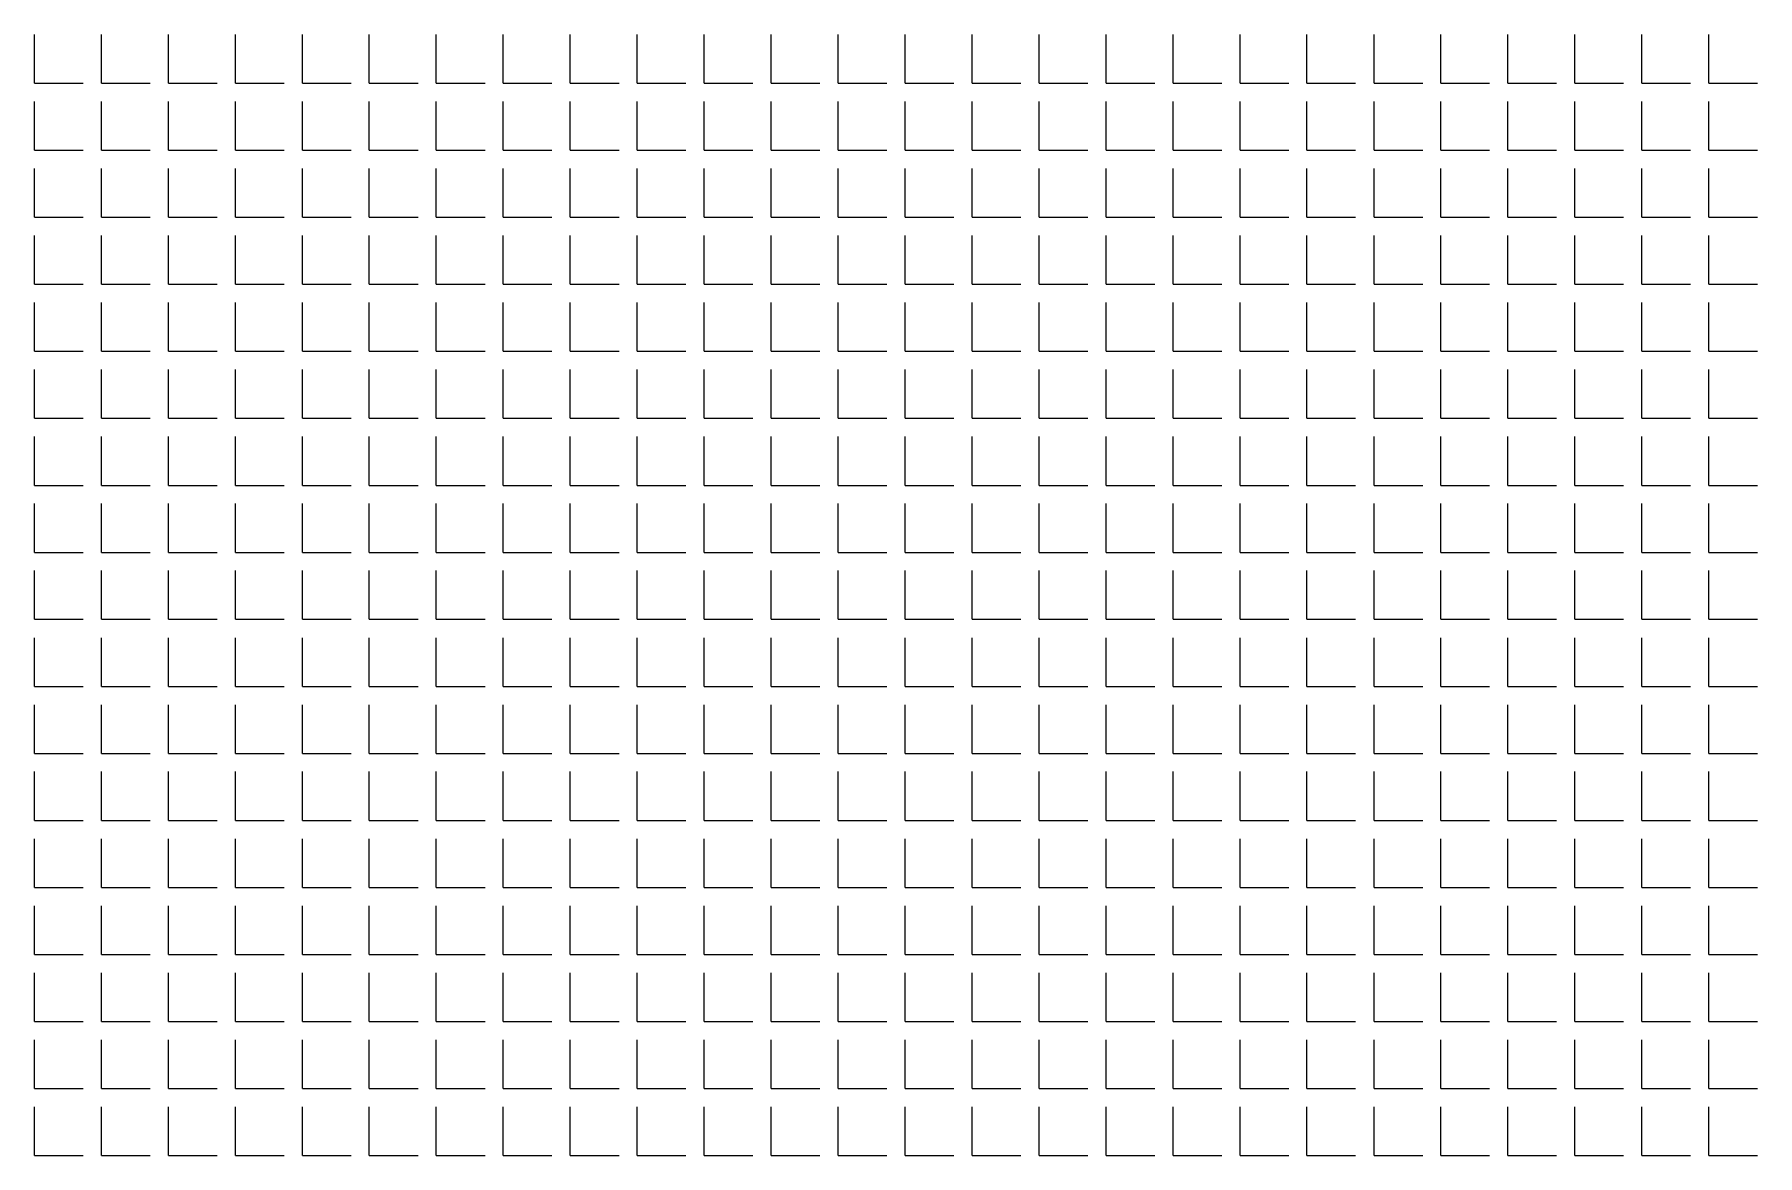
# Model space of a CAD drawing. Header units: millimetres. Extents: x -2063041 to -1932644, y 197605868 to 197643080.
# Drawn here: x -2047782.7 to -2047648.6, y 197627029.6 to 197627116.8 of the extents above; entities that cross this region are included whole.
import ezdxf

# ---------------------------------------------------------------- set-up
doc = ezdxf.new("R2010")
doc.units = ezdxf.units.MM
doc.layers.add('СКУД', color=7, linetype='Continuous')

msp = doc.modelspace()

# ---------------------------------------------------------------- linework, layer by layer
at = {"layer": 'СКУД', "color": 18, "true_color": 0x000000}
for p, q in [((-2047782.73, 197627113.01), (-2047782.73, 197627116.8)), ((-2047777.52, 197627113.01), (-2047777.52, 197627116.8)), ((-2047772.31, 197627113.01), (-2047772.31, 197627116.8)), ((-2047767.09, 197627113.01), (-2047767.09, 197627116.8)), ((-2047761.88, 197627113.01), (-2047761.88, 197627116.8)), ((-2047756.67, 197627113.01), (-2047756.67, 197627116.8)), ((-2047751.45, 197627113.01), (-2047751.45, 197627116.8)), ((-2047746.24, 197627113.01), (-2047746.24, 197627116.8)), ((-2047741.02, 197627113.01), (-2047741.02, 197627116.8)), ((-2047735.81, 197627113.01), (-2047735.81, 197627116.8)), ((-2047730.6, 197627113.01), (-2047730.6, 197627116.8)), ((-2047725.38, 197627113.01), (-2047725.38, 197627116.8)), ((-2047720.17, 197627113.01), (-2047720.17, 197627116.8)), ((-2047714.96, 197627113.01), (-2047714.96, 197627116.8)), ((-2047709.74, 197627113.01), (-2047709.74, 197627116.8)), ((-2047704.53, 197627113.01), (-2047704.53, 197627116.8)), ((-2047699.32, 197627113.01), (-2047699.32, 197627116.8)), ((-2047694.1, 197627113.01), (-2047694.1, 197627116.8)), ((-2047688.89, 197627113.01), (-2047688.89, 197627116.8)), ((-2047683.68, 197627113.01), (-2047683.68, 197627116.8)), ((-2047678.46, 197627113.01), (-2047678.46, 197627116.8)), ((-2047673.25, 197627113.01), (-2047673.25, 197627116.8)), ((-2047668.04, 197627113.01), (-2047668.04, 197627116.8)), ((-2047662.82, 197627113.01), (-2047662.82, 197627116.8)), ((-2047657.61, 197627113.01), (-2047657.61, 197627116.8)), ((-2047652.4, 197627113.01), (-2047652.4, 197627116.8)), ((-2047782.73, 197627113.01), (-2047778.94, 197627113.01)), ((-2047777.52, 197627113.01), (-2047773.73, 197627113.01)), ((-2047772.31, 197627113.01), (-2047768.51, 197627113.01)), ((-2047767.09, 197627113.01), (-2047763.3, 197627113.01)), ((-2047761.88, 197627113.01), (-2047758.09, 197627113.01)), ((-2047756.67, 197627113.01), (-2047752.87, 197627113.01)), ((-2047751.45, 197627113.01), (-2047747.66, 197627113.01)), ((-2047746.24, 197627113.01), (-2047742.45, 197627113.01)), ((-2047741.02, 197627113.01), (-2047737.23, 197627113.01)), ((-2047735.81, 197627113.01), (-2047732.02, 197627113.01)), ((-2047730.6, 197627113.01), (-2047726.81, 197627113.01)), ((-2047725.38, 197627113.01), (-2047721.59, 197627113.01)), ((-2047720.17, 197627113.01), (-2047716.38, 197627113.01)), ((-2047714.96, 197627113.01), (-2047711.17, 197627113.01)), ((-2047709.74, 197627113.01), (-2047705.95, 197627113.01)), ((-2047704.53, 197627113.01), (-2047700.74, 197627113.01)), ((-2047699.32, 197627113.01), (-2047695.53, 197627113.01)), ((-2047694.1, 197627113.01), (-2047690.31, 197627113.01)), ((-2047688.89, 197627113.01), (-2047685.1, 197627113.01)), ((-2047683.68, 197627113.01), (-2047679.89, 197627113.01)), ((-2047678.46, 197627113.01), (-2047674.67, 197627113.01)), ((-2047673.25, 197627113.01), (-2047669.46, 197627113.01)), ((-2047668.04, 197627113.01), (-2047664.25, 197627113.01)), ((-2047662.82, 197627113.01), (-2047659.03, 197627113.01)), ((-2047657.61, 197627113.01), (-2047653.82, 197627113.01)), ((-2047652.4, 197627113.01), (-2047648.61, 197627113.01)), ((-2047782.73, 197627107.8), (-2047782.73, 197627111.59)), ((-2047777.52, 197627107.8), (-2047777.52, 197627111.59)), ((-2047772.31, 197627107.8), (-2047772.31, 197627111.59)), ((-2047767.09, 197627107.8), (-2047767.09, 197627111.59)), ((-2047761.88, 197627107.8), (-2047761.88, 197627111.59)), ((-2047756.67, 197627107.8), (-2047756.67, 197627111.59)), ((-2047751.45, 197627107.8), (-2047751.45, 197627111.59)), ((-2047746.24, 197627107.8), (-2047746.24, 197627111.59)), ((-2047741.02, 197627107.8), (-2047741.02, 197627111.59)), ((-2047735.81, 197627107.8), (-2047735.81, 197627111.59)), ((-2047730.6, 197627107.8), (-2047730.6, 197627111.59)), ((-2047725.38, 197627107.8), (-2047725.38, 197627111.59)), ((-2047720.17, 197627107.8), (-2047720.17, 197627111.59)), ((-2047714.96, 197627107.8), (-2047714.96, 197627111.59)), ((-2047709.74, 197627107.8), (-2047709.74, 197627111.59)), ((-2047704.53, 197627107.8), (-2047704.53, 197627111.59)), ((-2047699.32, 197627107.8), (-2047699.32, 197627111.59)), ((-2047694.1, 197627107.8), (-2047694.1, 197627111.59)), ((-2047688.89, 197627107.8), (-2047688.89, 197627111.59)), ((-2047683.68, 197627107.8), (-2047683.68, 197627111.59)), ((-2047678.46, 197627107.8), (-2047678.46, 197627111.59)), ((-2047673.25, 197627107.8), (-2047673.25, 197627111.59)), ((-2047668.04, 197627107.8), (-2047668.04, 197627111.59)), ((-2047662.82, 197627107.8), (-2047662.82, 197627111.59)), ((-2047657.61, 197627107.8), (-2047657.61, 197627111.59)), ((-2047652.4, 197627107.8), (-2047652.4, 197627111.59)), ((-2047782.73, 197627107.8), (-2047778.94, 197627107.8)), ((-2047777.52, 197627107.8), (-2047773.73, 197627107.8)), ((-2047772.31, 197627107.8), (-2047768.51, 197627107.8)), ((-2047767.09, 197627107.8), (-2047763.3, 197627107.8)), ((-2047761.88, 197627107.8), (-2047758.09, 197627107.8)), ((-2047756.67, 197627107.8), (-2047752.87, 197627107.8)), ((-2047751.45, 197627107.8), (-2047747.66, 197627107.8)), ((-2047746.24, 197627107.8), (-2047742.45, 197627107.8)), ((-2047741.02, 197627107.8), (-2047737.23, 197627107.8)), ((-2047735.81, 197627107.8), (-2047732.02, 197627107.8)), ((-2047730.6, 197627107.8), (-2047726.81, 197627107.8)), ((-2047725.38, 197627107.8), (-2047721.59, 197627107.8)), ((-2047720.17, 197627107.8), (-2047716.38, 197627107.8)), ((-2047714.96, 197627107.8), (-2047711.17, 197627107.8)), ((-2047709.74, 197627107.8), (-2047705.95, 197627107.8)), ((-2047704.53, 197627107.8), (-2047700.74, 197627107.8)), ((-2047699.32, 197627107.8), (-2047695.53, 197627107.8)), ((-2047694.1, 197627107.8), (-2047690.31, 197627107.8)), ((-2047688.89, 197627107.8), (-2047685.1, 197627107.8)), ((-2047683.68, 197627107.8), (-2047679.89, 197627107.8)), ((-2047678.46, 197627107.8), (-2047674.67, 197627107.8)), ((-2047673.25, 197627107.8), (-2047669.46, 197627107.8)), ((-2047668.04, 197627107.8), (-2047664.25, 197627107.8)), ((-2047662.82, 197627107.8), (-2047659.03, 197627107.8)), ((-2047657.61, 197627107.8), (-2047653.82, 197627107.8)), ((-2047652.4, 197627107.8), (-2047648.61, 197627107.8)), ((-2047782.73, 197627102.59), (-2047782.73, 197627106.38)), ((-2047777.52, 197627102.59), (-2047777.52, 197627106.38)), ((-2047772.31, 197627102.59), (-2047772.31, 197627106.38)), ((-2047767.09, 197627102.59), (-2047767.09, 197627106.38)), ((-2047761.88, 197627102.59), (-2047761.88, 197627106.38)), ((-2047756.67, 197627102.59), (-2047756.67, 197627106.38)), ((-2047751.45, 197627102.59), (-2047751.45, 197627106.38)), ((-2047746.24, 197627102.59), (-2047746.24, 197627106.38)), ((-2047741.02, 197627102.59), (-2047741.02, 197627106.38)), ((-2047735.81, 197627102.59), (-2047735.81, 197627106.38)), ((-2047730.6, 197627102.59), (-2047730.6, 197627106.38)), ((-2047725.38, 197627102.59), (-2047725.38, 197627106.38)), ((-2047720.17, 197627102.59), (-2047720.17, 197627106.38)), ((-2047714.96, 197627102.59), (-2047714.96, 197627106.38)), ((-2047709.74, 197627102.59), (-2047709.74, 197627106.38)), ((-2047704.53, 197627102.59), (-2047704.53, 197627106.38)), ((-2047699.32, 197627102.59), (-2047699.32, 197627106.38)), ((-2047694.1, 197627102.59), (-2047694.1, 197627106.38)), ((-2047688.89, 197627102.59), (-2047688.89, 197627106.38)), ((-2047683.68, 197627102.59), (-2047683.68, 197627106.38)), ((-2047678.46, 197627102.59), (-2047678.46, 197627106.38)), ((-2047673.25, 197627102.59), (-2047673.25, 197627106.38)), ((-2047668.04, 197627102.59), (-2047668.04, 197627106.38)), ((-2047662.82, 197627102.59), (-2047662.82, 197627106.38)), ((-2047657.61, 197627102.59), (-2047657.61, 197627106.38)), ((-2047652.4, 197627102.59), (-2047652.4, 197627106.38)), ((-2047782.73, 197627102.59), (-2047778.94, 197627102.59)), ((-2047777.52, 197627102.59), (-2047773.73, 197627102.59)), ((-2047772.31, 197627102.59), (-2047768.51, 197627102.59)), ((-2047767.09, 197627102.59), (-2047763.3, 197627102.59)), ((-2047761.88, 197627102.59), (-2047758.09, 197627102.59)), ((-2047756.67, 197627102.59), (-2047752.87, 197627102.59)), ((-2047751.45, 197627102.59), (-2047747.66, 197627102.59)), ((-2047746.24, 197627102.59), (-2047742.45, 197627102.59)), ((-2047741.02, 197627102.59), (-2047737.23, 197627102.59)), ((-2047735.81, 197627102.59), (-2047732.02, 197627102.59)), ((-2047730.6, 197627102.59), (-2047726.81, 197627102.59)), ((-2047725.38, 197627102.59), (-2047721.59, 197627102.59)), ((-2047720.17, 197627102.59), (-2047716.38, 197627102.59)), ((-2047714.96, 197627102.59), (-2047711.17, 197627102.59)), ((-2047709.74, 197627102.59), (-2047705.95, 197627102.59)), ((-2047704.53, 197627102.59), (-2047700.74, 197627102.59)), ((-2047699.32, 197627102.59), (-2047695.53, 197627102.59)), ((-2047694.1, 197627102.59), (-2047690.31, 197627102.59)), ((-2047688.89, 197627102.59), (-2047685.1, 197627102.59)), ((-2047683.68, 197627102.59), (-2047679.89, 197627102.59)), ((-2047678.46, 197627102.59), (-2047674.67, 197627102.59)), ((-2047673.25, 197627102.59), (-2047669.46, 197627102.59)), ((-2047668.04, 197627102.59), (-2047664.25, 197627102.59)), ((-2047662.82, 197627102.59), (-2047659.03, 197627102.59)), ((-2047657.61, 197627102.59), (-2047653.82, 197627102.59)), ((-2047652.4, 197627102.59), (-2047648.61, 197627102.59)), ((-2047782.73, 197627097.37), (-2047782.73, 197627101.16)), ((-2047777.52, 197627097.37), (-2047777.52, 197627101.16)), ((-2047772.31, 197627097.37), (-2047772.31, 197627101.16)), ((-2047767.09, 197627097.37), (-2047767.09, 197627101.16)), ((-2047761.88, 197627097.37), (-2047761.88, 197627101.16)), ((-2047756.67, 197627097.37), (-2047756.67, 197627101.16)), ((-2047751.45, 197627097.37), (-2047751.45, 197627101.16)), ((-2047746.24, 197627097.37), (-2047746.24, 197627101.16)), ((-2047741.02, 197627097.37), (-2047741.02, 197627101.16)), ((-2047735.81, 197627097.37), (-2047735.81, 197627101.16)), ((-2047730.6, 197627097.37), (-2047730.6, 197627101.16)), ((-2047725.38, 197627097.37), (-2047725.38, 197627101.16)), ((-2047720.17, 197627097.37), (-2047720.17, 197627101.16)), ((-2047714.96, 197627097.37), (-2047714.96, 197627101.16)), ((-2047709.74, 197627097.37), (-2047709.74, 197627101.16)), ((-2047704.53, 197627097.37), (-2047704.53, 197627101.16)), ((-2047699.32, 197627097.37), (-2047699.32, 197627101.16)), ((-2047694.1, 197627097.37), (-2047694.1, 197627101.16)), ((-2047688.89, 197627097.37), (-2047688.89, 197627101.16)), ((-2047683.68, 197627097.37), (-2047683.68, 197627101.16)), ((-2047678.46, 197627097.37), (-2047678.46, 197627101.16)), ((-2047673.25, 197627097.37), (-2047673.25, 197627101.16)), ((-2047668.04, 197627097.37), (-2047668.04, 197627101.16)), ((-2047662.82, 197627097.37), (-2047662.82, 197627101.16)), ((-2047657.61, 197627097.37), (-2047657.61, 197627101.16)), ((-2047652.4, 197627097.37), (-2047652.4, 197627101.16)), ((-2047782.73, 197627097.37), (-2047778.94, 197627097.37)), ((-2047777.52, 197627097.37), (-2047773.73, 197627097.37)), ((-2047772.31, 197627097.37), (-2047768.51, 197627097.37)), ((-2047767.09, 197627097.37), (-2047763.3, 197627097.37)), ((-2047761.88, 197627097.37), (-2047758.09, 197627097.37)), ((-2047756.67, 197627097.37), (-2047752.87, 197627097.37)), ((-2047751.45, 197627097.37), (-2047747.66, 197627097.37)), ((-2047746.24, 197627097.37), (-2047742.45, 197627097.37)), ((-2047741.02, 197627097.37), (-2047737.23, 197627097.37)), ((-2047735.81, 197627097.37), (-2047732.02, 197627097.37)), ((-2047730.6, 197627097.37), (-2047726.81, 197627097.37)), ((-2047725.38, 197627097.37), (-2047721.59, 197627097.37)), ((-2047720.17, 197627097.37), (-2047716.38, 197627097.37)), ((-2047714.96, 197627097.37), (-2047711.17, 197627097.37)), ((-2047709.74, 197627097.37), (-2047705.95, 197627097.37)), ((-2047704.53, 197627097.37), (-2047700.74, 197627097.37)), ((-2047699.32, 197627097.37), (-2047695.53, 197627097.37)), ((-2047694.1, 197627097.37), (-2047690.31, 197627097.37)), ((-2047688.89, 197627097.37), (-2047685.1, 197627097.37)), ((-2047683.68, 197627097.37), (-2047679.89, 197627097.37)), ((-2047678.46, 197627097.37), (-2047674.67, 197627097.37)), ((-2047673.25, 197627097.37), (-2047669.46, 197627097.37)), ((-2047668.04, 197627097.37), (-2047664.25, 197627097.37)), ((-2047662.82, 197627097.37), (-2047659.03, 197627097.37)), ((-2047657.61, 197627097.37), (-2047653.82, 197627097.37)), ((-2047652.4, 197627097.37), (-2047648.61, 197627097.37)), ((-2047782.73, 197627092.16), (-2047782.73, 197627095.95)), ((-2047777.52, 197627092.16), (-2047777.52, 197627095.95)), ((-2047772.31, 197627092.16), (-2047772.31, 197627095.95)), ((-2047767.09, 197627092.16), (-2047767.09, 197627095.95)), ((-2047761.88, 197627092.16), (-2047761.88, 197627095.95)), ((-2047756.67, 197627092.16), (-2047756.67, 197627095.95)), ((-2047751.45, 197627092.16), (-2047751.45, 197627095.95)), ((-2047746.24, 197627092.16), (-2047746.24, 197627095.95)), ((-2047741.02, 197627092.16), (-2047741.02, 197627095.95)), ((-2047735.81, 197627092.16), (-2047735.81, 197627095.95)), ((-2047730.6, 197627092.16), (-2047730.6, 197627095.95)), ((-2047725.38, 197627092.16), (-2047725.38, 197627095.95)), ((-2047720.17, 197627092.16), (-2047720.17, 197627095.95)), ((-2047714.96, 197627092.16), (-2047714.96, 197627095.95)), ((-2047709.74, 197627092.16), (-2047709.74, 197627095.95)), ((-2047704.53, 197627092.16), (-2047704.53, 197627095.95)), ((-2047699.32, 197627092.16), (-2047699.32, 197627095.95)), ((-2047694.1, 197627092.16), (-2047694.1, 197627095.95)), ((-2047688.89, 197627092.16), (-2047688.89, 197627095.95)), ((-2047683.68, 197627092.16), (-2047683.68, 197627095.95)), ((-2047678.46, 197627092.16), (-2047678.46, 197627095.95)), ((-2047673.25, 197627092.16), (-2047673.25, 197627095.95)), ((-2047668.04, 197627092.16), (-2047668.04, 197627095.95)), ((-2047662.82, 197627092.16), (-2047662.82, 197627095.95)), ((-2047657.61, 197627092.16), (-2047657.61, 197627095.95)), ((-2047652.4, 197627092.16), (-2047652.4, 197627095.95)), ((-2047782.73, 197627092.16), (-2047778.94, 197627092.16)), ((-2047777.52, 197627092.16), (-2047773.73, 197627092.16)), ((-2047772.31, 197627092.16), (-2047768.51, 197627092.16)), ((-2047767.09, 197627092.16), (-2047763.3, 197627092.16)), ((-2047761.88, 197627092.16), (-2047758.09, 197627092.16)), ((-2047756.67, 197627092.16), (-2047752.87, 197627092.16)), ((-2047751.45, 197627092.16), (-2047747.66, 197627092.16)), ((-2047746.24, 197627092.16), (-2047742.45, 197627092.16)), ((-2047741.02, 197627092.16), (-2047737.23, 197627092.16)), ((-2047735.81, 197627092.16), (-2047732.02, 197627092.16)), ((-2047730.6, 197627092.16), (-2047726.81, 197627092.16)), ((-2047725.38, 197627092.16), (-2047721.59, 197627092.16)), ((-2047720.17, 197627092.16), (-2047716.38, 197627092.16)), ((-2047714.96, 197627092.16), (-2047711.17, 197627092.16)), ((-2047709.74, 197627092.16), (-2047705.95, 197627092.16)), ((-2047704.53, 197627092.16), (-2047700.74, 197627092.16)), ((-2047699.32, 197627092.16), (-2047695.53, 197627092.16)), ((-2047694.1, 197627092.16), (-2047690.31, 197627092.16)), ((-2047688.89, 197627092.16), (-2047685.1, 197627092.16)), ((-2047683.68, 197627092.16), (-2047679.89, 197627092.16)), ((-2047678.46, 197627092.16), (-2047674.67, 197627092.16)), ((-2047673.25, 197627092.16), (-2047669.46, 197627092.16)), ((-2047668.04, 197627092.16), (-2047664.25, 197627092.16)), ((-2047662.82, 197627092.16), (-2047659.03, 197627092.16)), ((-2047657.61, 197627092.16), (-2047653.82, 197627092.16)), ((-2047652.4, 197627092.16), (-2047648.61, 197627092.16)), ((-2047782.73, 197627086.95), (-2047782.73, 197627090.74)), ((-2047777.52, 197627086.95), (-2047777.52, 197627090.74)), ((-2047772.31, 197627086.95), (-2047772.31, 197627090.74)), ((-2047767.09, 197627086.95), (-2047767.09, 197627090.74)), ((-2047761.88, 197627086.95), (-2047761.88, 197627090.74)), ((-2047756.67, 197627086.95), (-2047756.67, 197627090.74)), ((-2047751.45, 197627086.95), (-2047751.45, 197627090.74)), ((-2047746.24, 197627086.95), (-2047746.24, 197627090.74)), ((-2047741.02, 197627086.95), (-2047741.02, 197627090.74)), ((-2047735.81, 197627086.95), (-2047735.81, 197627090.74)), ((-2047730.6, 197627086.95), (-2047730.6, 197627090.74)), ((-2047725.38, 197627086.95), (-2047725.38, 197627090.74)), ((-2047720.17, 197627086.95), (-2047720.17, 197627090.74)), ((-2047714.96, 197627086.95), (-2047714.96, 197627090.74)), ((-2047709.74, 197627086.95), (-2047709.74, 197627090.74)), ((-2047704.53, 197627086.95), (-2047704.53, 197627090.74)), ((-2047699.32, 197627086.95), (-2047699.32, 197627090.74)), ((-2047694.1, 197627086.95), (-2047694.1, 197627090.74)), ((-2047688.89, 197627086.95), (-2047688.89, 197627090.74)), ((-2047683.68, 197627086.95), (-2047683.68, 197627090.74)), ((-2047678.46, 197627086.95), (-2047678.46, 197627090.74)), ((-2047673.25, 197627086.95), (-2047673.25, 197627090.74)), ((-2047668.04, 197627086.95), (-2047668.04, 197627090.74)), ((-2047662.82, 197627086.95), (-2047662.82, 197627090.74)), ((-2047657.61, 197627086.95), (-2047657.61, 197627090.74)), ((-2047652.4, 197627086.95), (-2047652.4, 197627090.74)), ((-2047782.73, 197627086.95), (-2047778.94, 197627086.95)), ((-2047777.52, 197627086.95), (-2047773.73, 197627086.95)), ((-2047772.31, 197627086.95), (-2047768.51, 197627086.95)), ((-2047767.09, 197627086.95), (-2047763.3, 197627086.95)), ((-2047761.88, 197627086.95), (-2047758.09, 197627086.95)), ((-2047756.67, 197627086.95), (-2047752.87, 197627086.95)), ((-2047751.45, 197627086.95), (-2047747.66, 197627086.95)), ((-2047746.24, 197627086.95), (-2047742.45, 197627086.95)), ((-2047741.02, 197627086.95), (-2047737.23, 197627086.95)), ((-2047735.81, 197627086.95), (-2047732.02, 197627086.95)), ((-2047730.6, 197627086.95), (-2047726.81, 197627086.95)), ((-2047725.38, 197627086.95), (-2047721.59, 197627086.95)), ((-2047720.17, 197627086.95), (-2047716.38, 197627086.95)), ((-2047714.96, 197627086.95), (-2047711.17, 197627086.95)), ((-2047709.74, 197627086.95), (-2047705.95, 197627086.95)), ((-2047704.53, 197627086.95), (-2047700.74, 197627086.95)), ((-2047699.32, 197627086.95), (-2047695.53, 197627086.95)), ((-2047694.1, 197627086.95), (-2047690.31, 197627086.95)), ((-2047688.89, 197627086.95), (-2047685.1, 197627086.95)), ((-2047683.68, 197627086.95), (-2047679.89, 197627086.95)), ((-2047678.46, 197627086.95), (-2047674.67, 197627086.95)), ((-2047673.25, 197627086.95), (-2047669.46, 197627086.95)), ((-2047668.04, 197627086.95), (-2047664.25, 197627086.95)), ((-2047662.82, 197627086.95), (-2047659.03, 197627086.95)), ((-2047657.61, 197627086.95), (-2047653.82, 197627086.95)), ((-2047652.4, 197627086.95), (-2047648.61, 197627086.95)), ((-2047782.73, 197627081.73), (-2047782.73, 197627085.52)), ((-2047777.52, 197627081.73), (-2047777.52, 197627085.52)), ((-2047772.31, 197627081.73), (-2047772.31, 197627085.52)), ((-2047767.09, 197627081.73), (-2047767.09, 197627085.52)), ((-2047761.88, 197627081.73), (-2047761.88, 197627085.52)), ((-2047756.67, 197627081.73), (-2047756.67, 197627085.52)), ((-2047751.45, 197627081.73), (-2047751.45, 197627085.52)), ((-2047746.24, 197627081.73), (-2047746.24, 197627085.52)), ((-2047741.02, 197627081.73), (-2047741.02, 197627085.52)), ((-2047735.81, 197627081.73), (-2047735.81, 197627085.52)), ((-2047730.6, 197627081.73), (-2047730.6, 197627085.52)), ((-2047725.38, 197627081.73), (-2047725.38, 197627085.52)), ((-2047720.17, 197627081.73), (-2047720.17, 197627085.52)), ((-2047714.96, 197627081.73), (-2047714.96, 197627085.52)), ((-2047709.74, 197627081.73), (-2047709.74, 197627085.52)), ((-2047704.53, 197627081.73), (-2047704.53, 197627085.52)), ((-2047699.32, 197627081.73), (-2047699.32, 197627085.52)), ((-2047694.1, 197627081.73), (-2047694.1, 197627085.52)), ((-2047688.89, 197627081.73), (-2047688.89, 197627085.52)), ((-2047683.68, 197627081.73), (-2047683.68, 197627085.52)), ((-2047678.46, 197627081.73), (-2047678.46, 197627085.52)), ((-2047673.25, 197627081.73), (-2047673.25, 197627085.52)), ((-2047668.04, 197627081.73), (-2047668.04, 197627085.52)), ((-2047662.82, 197627081.73), (-2047662.82, 197627085.52)), ((-2047657.61, 197627081.73), (-2047657.61, 197627085.52)), ((-2047652.4, 197627081.73), (-2047652.4, 197627085.52)), ((-2047782.73, 197627081.73), (-2047778.94, 197627081.73)), ((-2047777.52, 197627081.73), (-2047773.73, 197627081.73)), ((-2047772.31, 197627081.73), (-2047768.51, 197627081.73)), ((-2047767.09, 197627081.73), (-2047763.3, 197627081.73)), ((-2047761.88, 197627081.73), (-2047758.09, 197627081.73)), ((-2047756.67, 197627081.73), (-2047752.87, 197627081.73)), ((-2047751.45, 197627081.73), (-2047747.66, 197627081.73)), ((-2047746.24, 197627081.73), (-2047742.45, 197627081.73)), ((-2047741.02, 197627081.73), (-2047737.23, 197627081.73)), ((-2047735.81, 197627081.73), (-2047732.02, 197627081.73)), ((-2047730.6, 197627081.73), (-2047726.81, 197627081.73)), ((-2047725.38, 197627081.73), (-2047721.59, 197627081.73)), ((-2047720.17, 197627081.73), (-2047716.38, 197627081.73)), ((-2047714.96, 197627081.73), (-2047711.17, 197627081.73)), ((-2047709.74, 197627081.73), (-2047705.95, 197627081.73)), ((-2047704.53, 197627081.73), (-2047700.74, 197627081.73)), ((-2047699.32, 197627081.73), (-2047695.53, 197627081.73)), ((-2047694.1, 197627081.73), (-2047690.31, 197627081.73)), ((-2047688.89, 197627081.73), (-2047685.1, 197627081.73)), ((-2047683.68, 197627081.73), (-2047679.89, 197627081.73)), ((-2047678.46, 197627081.73), (-2047674.67, 197627081.73)), ((-2047673.25, 197627081.73), (-2047669.46, 197627081.73)), ((-2047668.04, 197627081.73), (-2047664.25, 197627081.73)), ((-2047662.82, 197627081.73), (-2047659.03, 197627081.73)), ((-2047657.61, 197627081.73), (-2047653.82, 197627081.73)), ((-2047652.4, 197627081.73), (-2047648.61, 197627081.73)), ((-2047782.73, 197627076.52), (-2047782.73, 197627080.31)), ((-2047777.52, 197627076.52), (-2047777.52, 197627080.31)), ((-2047772.31, 197627076.52), (-2047772.31, 197627080.31)), ((-2047767.09, 197627076.52), (-2047767.09, 197627080.31)), ((-2047761.88, 197627076.52), (-2047761.88, 197627080.31)), ((-2047756.67, 197627076.52), (-2047756.67, 197627080.31)), ((-2047751.45, 197627076.52), (-2047751.45, 197627080.31)), ((-2047746.24, 197627076.52), (-2047746.24, 197627080.31)), ((-2047741.02, 197627076.52), (-2047741.02, 197627080.31)), ((-2047735.81, 197627076.52), (-2047735.81, 197627080.31)), ((-2047730.6, 197627076.52), (-2047730.6, 197627080.31)), ((-2047725.38, 197627076.52), (-2047725.38, 197627080.31)), ((-2047720.17, 197627076.52), (-2047720.17, 197627080.31)), ((-2047714.96, 197627076.52), (-2047714.96, 197627080.31)), ((-2047709.74, 197627076.52), (-2047709.74, 197627080.31)), ((-2047704.53, 197627076.52), (-2047704.53, 197627080.31)), ((-2047699.32, 197627076.52), (-2047699.32, 197627080.31)), ((-2047694.1, 197627076.52), (-2047694.1, 197627080.31)), ((-2047688.89, 197627076.52), (-2047688.89, 197627080.31)), ((-2047683.68, 197627076.52), (-2047683.68, 197627080.31)), ((-2047678.46, 197627076.52), (-2047678.46, 197627080.31)), ((-2047673.25, 197627076.52), (-2047673.25, 197627080.31)), ((-2047668.04, 197627076.52), (-2047668.04, 197627080.31)), ((-2047662.82, 197627076.52), (-2047662.82, 197627080.31)), ((-2047657.61, 197627076.52), (-2047657.61, 197627080.31)), ((-2047652.4, 197627076.52), (-2047652.4, 197627080.31)), ((-2047782.73, 197627076.52), (-2047778.94, 197627076.52)), ((-2047777.52, 197627076.52), (-2047773.73, 197627076.52)), ((-2047772.31, 197627076.52), (-2047768.51, 197627076.52)), ((-2047767.09, 197627076.52), (-2047763.3, 197627076.52)), ((-2047761.88, 197627076.52), (-2047758.09, 197627076.52)), ((-2047756.67, 197627076.52), (-2047752.87, 197627076.52)), ((-2047751.45, 197627076.52), (-2047747.66, 197627076.52)), ((-2047746.24, 197627076.52), (-2047742.45, 197627076.52)), ((-2047741.02, 197627076.52), (-2047737.23, 197627076.52)), ((-2047735.81, 197627076.52), (-2047732.02, 197627076.52)), ((-2047730.6, 197627076.52), (-2047726.81, 197627076.52)), ((-2047725.38, 197627076.52), (-2047721.59, 197627076.52)), ((-2047720.17, 197627076.52), (-2047716.38, 197627076.52)), ((-2047714.96, 197627076.52), (-2047711.17, 197627076.52)), ((-2047709.74, 197627076.52), (-2047705.95, 197627076.52)), ((-2047704.53, 197627076.52), (-2047700.74, 197627076.52)), ((-2047699.32, 197627076.52), (-2047695.53, 197627076.52)), ((-2047694.1, 197627076.52), (-2047690.31, 197627076.52)), ((-2047688.89, 197627076.52), (-2047685.1, 197627076.52)), ((-2047683.68, 197627076.52), (-2047679.89, 197627076.52)), ((-2047678.46, 197627076.52), (-2047674.67, 197627076.52)), ((-2047673.25, 197627076.52), (-2047669.46, 197627076.52)), ((-2047668.04, 197627076.52), (-2047664.25, 197627076.52)), ((-2047662.82, 197627076.52), (-2047659.03, 197627076.52)), ((-2047657.61, 197627076.52), (-2047653.82, 197627076.52)), ((-2047652.4, 197627076.52), (-2047648.61, 197627076.52)), ((-2047782.73, 197627071.31), (-2047782.73, 197627075.1)), ((-2047777.52, 197627071.31), (-2047777.52, 197627075.1)), ((-2047772.31, 197627071.31), (-2047772.31, 197627075.1)), ((-2047767.09, 197627071.31), (-2047767.09, 197627075.1)), ((-2047761.88, 197627071.31), (-2047761.88, 197627075.1)), ((-2047756.67, 197627071.31), (-2047756.67, 197627075.1)), ((-2047751.45, 197627071.31), (-2047751.45, 197627075.1)), ((-2047746.24, 197627071.31), (-2047746.24, 197627075.1)), ((-2047741.02, 197627071.31), (-2047741.02, 197627075.1)), ((-2047735.81, 197627071.31), (-2047735.81, 197627075.1)), ((-2047730.6, 197627071.31), (-2047730.6, 197627075.1)), ((-2047725.38, 197627071.31), (-2047725.38, 197627075.1)), ((-2047720.17, 197627071.31), (-2047720.17, 197627075.1)), ((-2047714.96, 197627071.31), (-2047714.96, 197627075.1)), ((-2047709.74, 197627071.31), (-2047709.74, 197627075.1)), ((-2047704.53, 197627071.31), (-2047704.53, 197627075.1)), ((-2047699.32, 197627071.31), (-2047699.32, 197627075.1)), ((-2047694.1, 197627071.31), (-2047694.1, 197627075.1)), ((-2047688.89, 197627071.31), (-2047688.89, 197627075.1)), ((-2047683.68, 197627071.31), (-2047683.68, 197627075.1)), ((-2047678.46, 197627071.31), (-2047678.46, 197627075.1)), ((-2047673.25, 197627071.31), (-2047673.25, 197627075.1)), ((-2047668.04, 197627071.31), (-2047668.04, 197627075.1)), ((-2047662.82, 197627071.31), (-2047662.82, 197627075.1)), ((-2047657.61, 197627071.31), (-2047657.61, 197627075.1)), ((-2047652.4, 197627071.31), (-2047652.4, 197627075.1)), ((-2047782.73, 197627071.31), (-2047778.94, 197627071.31)), ((-2047777.52, 197627071.31), (-2047773.73, 197627071.31)), ((-2047772.31, 197627071.31), (-2047768.51, 197627071.31)), ((-2047767.09, 197627071.31), (-2047763.3, 197627071.31)), ((-2047761.88, 197627071.31), (-2047758.09, 197627071.31)), ((-2047756.67, 197627071.31), (-2047752.87, 197627071.31)), ((-2047751.45, 197627071.31), (-2047747.66, 197627071.31)), ((-2047746.24, 197627071.31), (-2047742.45, 197627071.31)), ((-2047741.02, 197627071.31), (-2047737.23, 197627071.31)), ((-2047735.81, 197627071.31), (-2047732.02, 197627071.31)), ((-2047730.6, 197627071.31), (-2047726.81, 197627071.31)), ((-2047725.38, 197627071.31), (-2047721.59, 197627071.31)), ((-2047720.17, 197627071.31), (-2047716.38, 197627071.31)), ((-2047714.96, 197627071.31), (-2047711.17, 197627071.31)), ((-2047709.74, 197627071.31), (-2047705.95, 197627071.31)), ((-2047704.53, 197627071.31), (-2047700.74, 197627071.31)), ((-2047699.32, 197627071.31), (-2047695.53, 197627071.31)), ((-2047694.1, 197627071.31), (-2047690.31, 197627071.31)), ((-2047688.89, 197627071.31), (-2047685.1, 197627071.31)), ((-2047683.68, 197627071.31), (-2047679.89, 197627071.31)), ((-2047678.46, 197627071.31), (-2047674.67, 197627071.31)), ((-2047673.25, 197627071.31), (-2047669.46, 197627071.31)), ((-2047668.04, 197627071.31), (-2047664.25, 197627071.31)), ((-2047662.82, 197627071.31), (-2047659.03, 197627071.31)), ((-2047657.61, 197627071.31), (-2047653.82, 197627071.31)), ((-2047652.4, 197627071.31), (-2047648.61, 197627071.31)), ((-2047782.73, 197627066.09), (-2047782.73, 197627069.88)), ((-2047777.52, 197627066.09), (-2047777.52, 197627069.88)), ((-2047772.31, 197627066.09), (-2047772.31, 197627069.88)), ((-2047767.09, 197627066.09), (-2047767.09, 197627069.88)), ((-2047761.88, 197627066.09), (-2047761.88, 197627069.88)), ((-2047756.67, 197627066.09), (-2047756.67, 197627069.88)), ((-2047751.45, 197627066.09), (-2047751.45, 197627069.88)), ((-2047746.24, 197627066.09), (-2047746.24, 197627069.88)), ((-2047741.02, 197627066.09), (-2047741.02, 197627069.88)), ((-2047735.81, 197627066.09), (-2047735.81, 197627069.88)), ((-2047730.6, 197627066.09), (-2047730.6, 197627069.88)), ((-2047725.38, 197627066.09), (-2047725.38, 197627069.88)), ((-2047720.17, 197627066.09), (-2047720.17, 197627069.88)), ((-2047714.96, 197627066.09), (-2047714.96, 197627069.88)), ((-2047709.74, 197627066.09), (-2047709.74, 197627069.88)), ((-2047704.53, 197627066.09), (-2047704.53, 197627069.88)), ((-2047699.32, 197627066.09), (-2047699.32, 197627069.88)), ((-2047694.1, 197627066.09), (-2047694.1, 197627069.88)), ((-2047688.89, 197627066.09), (-2047688.89, 197627069.88)), ((-2047683.68, 197627066.09), (-2047683.68, 197627069.88)), ((-2047678.46, 197627066.09), (-2047678.46, 197627069.88)), ((-2047673.25, 197627066.09), (-2047673.25, 197627069.88)), ((-2047668.04, 197627066.09), (-2047668.04, 197627069.88)), ((-2047662.82, 197627066.09), (-2047662.82, 197627069.88)), ((-2047657.61, 197627066.09), (-2047657.61, 197627069.88)), ((-2047652.4, 197627066.09), (-2047652.4, 197627069.88)), ((-2047782.73, 197627066.09), (-2047778.94, 197627066.09)), ((-2047777.52, 197627066.09), (-2047773.73, 197627066.09)), ((-2047772.31, 197627066.09), (-2047768.51, 197627066.09)), ((-2047767.09, 197627066.09), (-2047763.3, 197627066.09)), ((-2047761.88, 197627066.09), (-2047758.09, 197627066.09)), ((-2047756.67, 197627066.09), (-2047752.87, 197627066.09)), ((-2047751.45, 197627066.09), (-2047747.66, 197627066.09)), ((-2047746.24, 197627066.09), (-2047742.45, 197627066.09)), ((-2047741.02, 197627066.09), (-2047737.23, 197627066.09)), ((-2047735.81, 197627066.09), (-2047732.02, 197627066.09)), ((-2047730.6, 197627066.09), (-2047726.81, 197627066.09)), ((-2047725.38, 197627066.09), (-2047721.59, 197627066.09)), ((-2047720.17, 197627066.09), (-2047716.38, 197627066.09)), ((-2047714.96, 197627066.09), (-2047711.17, 197627066.09)), ((-2047709.74, 197627066.09), (-2047705.95, 197627066.09)), ((-2047704.53, 197627066.09), (-2047700.74, 197627066.09)), ((-2047699.32, 197627066.09), (-2047695.53, 197627066.09)), ((-2047694.1, 197627066.09), (-2047690.31, 197627066.09)), ((-2047688.89, 197627066.09), (-2047685.1, 197627066.09)), ((-2047683.68, 197627066.09), (-2047679.89, 197627066.09)), ((-2047678.46, 197627066.09), (-2047674.67, 197627066.09)), ((-2047673.25, 197627066.09), (-2047669.46, 197627066.09)), ((-2047668.04, 197627066.09), (-2047664.25, 197627066.09)), ((-2047662.82, 197627066.09), (-2047659.03, 197627066.09)), ((-2047657.61, 197627066.09), (-2047653.82, 197627066.09)), ((-2047652.4, 197627066.09), (-2047648.61, 197627066.09)), ((-2047782.73, 197627060.88), (-2047782.73, 197627064.67)), ((-2047777.52, 197627060.88), (-2047777.52, 197627064.67)), ((-2047772.31, 197627060.88), (-2047772.31, 197627064.67)), ((-2047767.09, 197627060.88), (-2047767.09, 197627064.67)), ((-2047761.88, 197627060.88), (-2047761.88, 197627064.67)), ((-2047756.67, 197627060.88), (-2047756.67, 197627064.67)), ((-2047751.45, 197627060.88), (-2047751.45, 197627064.67)), ((-2047746.24, 197627060.88), (-2047746.24, 197627064.67)), ((-2047741.02, 197627060.88), (-2047741.02, 197627064.67)), ((-2047735.81, 197627060.88), (-2047735.81, 197627064.67)), ((-2047730.6, 197627060.88), (-2047730.6, 197627064.67)), ((-2047725.38, 197627060.88), (-2047725.38, 197627064.67)), ((-2047720.17, 197627060.88), (-2047720.17, 197627064.67)), ((-2047714.96, 197627060.88), (-2047714.96, 197627064.67)), ((-2047709.74, 197627060.88), (-2047709.74, 197627064.67)), ((-2047704.53, 197627060.88), (-2047704.53, 197627064.67)), ((-2047699.32, 197627060.88), (-2047699.32, 197627064.67)), ((-2047694.1, 197627060.88), (-2047694.1, 197627064.67)), ((-2047688.89, 197627060.88), (-2047688.89, 197627064.67)), ((-2047683.68, 197627060.88), (-2047683.68, 197627064.67)), ((-2047678.46, 197627060.88), (-2047678.46, 197627064.67)), ((-2047673.25, 197627060.88), (-2047673.25, 197627064.67)), ((-2047668.04, 197627060.88), (-2047668.04, 197627064.67)), ((-2047662.82, 197627060.88), (-2047662.82, 197627064.67)), ((-2047657.61, 197627060.88), (-2047657.61, 197627064.67)), ((-2047652.4, 197627060.88), (-2047652.4, 197627064.67)), ((-2047782.73, 197627060.88), (-2047778.94, 197627060.88)), ((-2047777.52, 197627060.88), (-2047773.73, 197627060.88)), ((-2047772.31, 197627060.88), (-2047768.51, 197627060.88)), ((-2047767.09, 197627060.88), (-2047763.3, 197627060.88)), ((-2047761.88, 197627060.88), (-2047758.09, 197627060.88)), ((-2047756.67, 197627060.88), (-2047752.87, 197627060.88)), ((-2047751.45, 197627060.88), (-2047747.66, 197627060.88)), ((-2047746.24, 197627060.88), (-2047742.45, 197627060.88)), ((-2047741.02, 197627060.88), (-2047737.23, 197627060.88)), ((-2047735.81, 197627060.88), (-2047732.02, 197627060.88)), ((-2047730.6, 197627060.88), (-2047726.81, 197627060.88)), ((-2047725.38, 197627060.88), (-2047721.59, 197627060.88)), ((-2047720.17, 197627060.88), (-2047716.38, 197627060.88)), ((-2047714.96, 197627060.88), (-2047711.17, 197627060.88)), ((-2047709.74, 197627060.88), (-2047705.95, 197627060.88)), ((-2047704.53, 197627060.88), (-2047700.74, 197627060.88)), ((-2047699.32, 197627060.88), (-2047695.53, 197627060.88)), ((-2047694.1, 197627060.88), (-2047690.31, 197627060.88)), ((-2047688.89, 197627060.88), (-2047685.1, 197627060.88)), ((-2047683.68, 197627060.88), (-2047679.89, 197627060.88)), ((-2047678.46, 197627060.88), (-2047674.67, 197627060.88)), ((-2047673.25, 197627060.88), (-2047669.46, 197627060.88)), ((-2047668.04, 197627060.88), (-2047664.25, 197627060.88)), ((-2047662.82, 197627060.88), (-2047659.03, 197627060.88)), ((-2047657.61, 197627060.88), (-2047653.82, 197627060.88)), ((-2047652.4, 197627060.88), (-2047648.61, 197627060.88)), ((-2047782.73, 197627055.67), (-2047782.73, 197627059.46)), ((-2047777.52, 197627055.67), (-2047777.52, 197627059.46)), ((-2047772.31, 197627055.67), (-2047772.31, 197627059.46)), ((-2047767.09, 197627055.67), (-2047767.09, 197627059.46)), ((-2047761.88, 197627055.67), (-2047761.88, 197627059.46)), ((-2047756.67, 197627055.67), (-2047756.67, 197627059.46)), ((-2047751.45, 197627055.67), (-2047751.45, 197627059.46)), ((-2047746.24, 197627055.67), (-2047746.24, 197627059.46)), ((-2047741.02, 197627055.67), (-2047741.02, 197627059.46)), ((-2047735.81, 197627055.67), (-2047735.81, 197627059.46)), ((-2047730.6, 197627055.67), (-2047730.6, 197627059.46)), ((-2047725.38, 197627055.67), (-2047725.38, 197627059.46)), ((-2047720.17, 197627055.67), (-2047720.17, 197627059.46)), ((-2047714.96, 197627055.67), (-2047714.96, 197627059.46)), ((-2047709.74, 197627055.67), (-2047709.74, 197627059.46)), ((-2047704.53, 197627055.67), (-2047704.53, 197627059.46)), ((-2047699.32, 197627055.67), (-2047699.32, 197627059.46)), ((-2047694.1, 197627055.67), (-2047694.1, 197627059.46)), ((-2047688.89, 197627055.67), (-2047688.89, 197627059.46)), ((-2047683.68, 197627055.67), (-2047683.68, 197627059.46)), ((-2047678.46, 197627055.67), (-2047678.46, 197627059.46)), ((-2047673.25, 197627055.67), (-2047673.25, 197627059.46)), ((-2047668.04, 197627055.67), (-2047668.04, 197627059.46)), ((-2047662.82, 197627055.67), (-2047662.82, 197627059.46)), ((-2047657.61, 197627055.67), (-2047657.61, 197627059.46)), ((-2047652.4, 197627055.67), (-2047652.4, 197627059.46)), ((-2047782.73, 197627055.67), (-2047778.94, 197627055.67)), ((-2047777.52, 197627055.67), (-2047773.73, 197627055.67)), ((-2047772.31, 197627055.67), (-2047768.51, 197627055.67)), ((-2047767.09, 197627055.67), (-2047763.3, 197627055.67)), ((-2047761.88, 197627055.67), (-2047758.09, 197627055.67)), ((-2047756.67, 197627055.67), (-2047752.87, 197627055.67)), ((-2047751.45, 197627055.67), (-2047747.66, 197627055.67)), ((-2047746.24, 197627055.67), (-2047742.45, 197627055.67)), ((-2047741.02, 197627055.67), (-2047737.23, 197627055.67)), ((-2047735.81, 197627055.67), (-2047732.02, 197627055.67)), ((-2047730.6, 197627055.67), (-2047726.81, 197627055.67)), ((-2047725.38, 197627055.67), (-2047721.59, 197627055.67)), ((-2047720.17, 197627055.67), (-2047716.38, 197627055.67)), ((-2047714.96, 197627055.67), (-2047711.17, 197627055.67)), ((-2047709.74, 197627055.67), (-2047705.95, 197627055.67)), ((-2047704.53, 197627055.67), (-2047700.74, 197627055.67)), ((-2047699.32, 197627055.67), (-2047695.53, 197627055.67)), ((-2047694.1, 197627055.67), (-2047690.31, 197627055.67)), ((-2047688.89, 197627055.67), (-2047685.1, 197627055.67)), ((-2047683.68, 197627055.67), (-2047679.89, 197627055.67)), ((-2047678.46, 197627055.67), (-2047674.67, 197627055.67)), ((-2047673.25, 197627055.67), (-2047669.46, 197627055.67)), ((-2047668.04, 197627055.67), (-2047664.25, 197627055.67)), ((-2047662.82, 197627055.67), (-2047659.03, 197627055.67)), ((-2047657.61, 197627055.67), (-2047653.82, 197627055.67)), ((-2047652.4, 197627055.67), (-2047648.61, 197627055.67)), ((-2047782.73, 197627050.45), (-2047782.73, 197627054.24)), ((-2047777.52, 197627050.45), (-2047777.52, 197627054.24)), ((-2047772.31, 197627050.45), (-2047772.31, 197627054.24)), ((-2047767.09, 197627050.45), (-2047767.09, 197627054.24)), ((-2047761.88, 197627050.45), (-2047761.88, 197627054.24)), ((-2047756.67, 197627050.45), (-2047756.67, 197627054.24)), ((-2047751.45, 197627050.45), (-2047751.45, 197627054.24)), ((-2047746.24, 197627050.45), (-2047746.24, 197627054.24)), ((-2047741.02, 197627050.45), (-2047741.02, 197627054.24)), ((-2047735.81, 197627050.45), (-2047735.81, 197627054.24)), ((-2047730.6, 197627050.45), (-2047730.6, 197627054.24)), ((-2047725.38, 197627050.45), (-2047725.38, 197627054.24)), ((-2047720.17, 197627050.45), (-2047720.17, 197627054.24)), ((-2047714.96, 197627050.45), (-2047714.96, 197627054.24)), ((-2047709.74, 197627050.45), (-2047709.74, 197627054.24)), ((-2047704.53, 197627050.45), (-2047704.53, 197627054.24)), ((-2047699.32, 197627050.45), (-2047699.32, 197627054.24)), ((-2047694.1, 197627050.45), (-2047694.1, 197627054.24)), ((-2047688.89, 197627050.45), (-2047688.89, 197627054.24)), ((-2047683.68, 197627050.45), (-2047683.68, 197627054.24)), ((-2047678.46, 197627050.45), (-2047678.46, 197627054.24)), ((-2047673.25, 197627050.45), (-2047673.25, 197627054.24)), ((-2047668.04, 197627050.45), (-2047668.04, 197627054.24)), ((-2047662.82, 197627050.45), (-2047662.82, 197627054.24)), ((-2047657.61, 197627050.45), (-2047657.61, 197627054.24)), ((-2047652.4, 197627050.45), (-2047652.4, 197627054.24)), ((-2047782.73, 197627050.45), (-2047778.94, 197627050.45)), ((-2047777.52, 197627050.45), (-2047773.73, 197627050.45)), ((-2047772.31, 197627050.45), (-2047768.51, 197627050.45)), ((-2047767.09, 197627050.45), (-2047763.3, 197627050.45)), ((-2047761.88, 197627050.45), (-2047758.09, 197627050.45)), ((-2047756.67, 197627050.45), (-2047752.87, 197627050.45)), ((-2047751.45, 197627050.45), (-2047747.66, 197627050.45)), ((-2047746.24, 197627050.45), (-2047742.45, 197627050.45)), ((-2047741.02, 197627050.45), (-2047737.23, 197627050.45)), ((-2047735.81, 197627050.45), (-2047732.02, 197627050.45)), ((-2047730.6, 197627050.45), (-2047726.81, 197627050.45)), ((-2047725.38, 197627050.45), (-2047721.59, 197627050.45)), ((-2047720.17, 197627050.45), (-2047716.38, 197627050.45)), ((-2047714.96, 197627050.45), (-2047711.17, 197627050.45)), ((-2047709.74, 197627050.45), (-2047705.95, 197627050.45)), ((-2047704.53, 197627050.45), (-2047700.74, 197627050.45)), ((-2047699.32, 197627050.45), (-2047695.53, 197627050.45)), ((-2047694.1, 197627050.45), (-2047690.31, 197627050.45)), ((-2047688.89, 197627050.45), (-2047685.1, 197627050.45)), ((-2047683.68, 197627050.45), (-2047679.89, 197627050.45)), ((-2047678.46, 197627050.45), (-2047674.67, 197627050.45)), ((-2047673.25, 197627050.45), (-2047669.46, 197627050.45)), ((-2047668.04, 197627050.45), (-2047664.25, 197627050.45)), ((-2047662.82, 197627050.45), (-2047659.03, 197627050.45)), ((-2047657.61, 197627050.45), (-2047653.82, 197627050.45)), ((-2047652.4, 197627050.45), (-2047648.61, 197627050.45)), ((-2047782.73, 197627045.24), (-2047782.73, 197627049.03)), ((-2047777.52, 197627045.24), (-2047777.52, 197627049.03)), ((-2047772.31, 197627045.24), (-2047772.31, 197627049.03)), ((-2047767.09, 197627045.24), (-2047767.09, 197627049.03)), ((-2047761.88, 197627045.24), (-2047761.88, 197627049.03)), ((-2047756.67, 197627045.24), (-2047756.67, 197627049.03)), ((-2047751.45, 197627045.24), (-2047751.45, 197627049.03)), ((-2047746.24, 197627045.24), (-2047746.24, 197627049.03)), ((-2047741.02, 197627045.24), (-2047741.02, 197627049.03)), ((-2047735.81, 197627045.24), (-2047735.81, 197627049.03)), ((-2047730.6, 197627045.24), (-2047730.6, 197627049.03)), ((-2047725.38, 197627045.24), (-2047725.38, 197627049.03)), ((-2047720.17, 197627045.24), (-2047720.17, 197627049.03)), ((-2047714.96, 197627045.24), (-2047714.96, 197627049.03)), ((-2047709.74, 197627045.24), (-2047709.74, 197627049.03)), ((-2047704.53, 197627045.24), (-2047704.53, 197627049.03)), ((-2047699.32, 197627045.24), (-2047699.32, 197627049.03)), ((-2047694.1, 197627045.24), (-2047694.1, 197627049.03)), ((-2047688.89, 197627045.24), (-2047688.89, 197627049.03)), ((-2047683.68, 197627045.24), (-2047683.68, 197627049.03)), ((-2047678.46, 197627045.24), (-2047678.46, 197627049.03)), ((-2047673.25, 197627045.24), (-2047673.25, 197627049.03)), ((-2047668.04, 197627045.24), (-2047668.04, 197627049.03)), ((-2047662.82, 197627045.24), (-2047662.82, 197627049.03)), ((-2047657.61, 197627045.24), (-2047657.61, 197627049.03)), ((-2047652.4, 197627045.24), (-2047652.4, 197627049.03)), ((-2047782.73, 197627045.24), (-2047778.94, 197627045.24)), ((-2047777.52, 197627045.24), (-2047773.73, 197627045.24)), ((-2047772.31, 197627045.24), (-2047768.51, 197627045.24)), ((-2047767.09, 197627045.24), (-2047763.3, 197627045.24)), ((-2047761.88, 197627045.24), (-2047758.09, 197627045.24)), ((-2047756.67, 197627045.24), (-2047752.87, 197627045.24)), ((-2047751.45, 197627045.24), (-2047747.66, 197627045.24)), ((-2047746.24, 197627045.24), (-2047742.45, 197627045.24)), ((-2047741.02, 197627045.24), (-2047737.23, 197627045.24)), ((-2047735.81, 197627045.24), (-2047732.02, 197627045.24)), ((-2047730.6, 197627045.24), (-2047726.81, 197627045.24)), ((-2047725.38, 197627045.24), (-2047721.59, 197627045.24)), ((-2047720.17, 197627045.24), (-2047716.38, 197627045.24)), ((-2047714.96, 197627045.24), (-2047711.17, 197627045.24)), ((-2047709.74, 197627045.24), (-2047705.95, 197627045.24)), ((-2047704.53, 197627045.24), (-2047700.74, 197627045.24)), ((-2047699.32, 197627045.24), (-2047695.53, 197627045.24)), ((-2047694.1, 197627045.24), (-2047690.31, 197627045.24)), ((-2047688.89, 197627045.24), (-2047685.1, 197627045.24)), ((-2047683.68, 197627045.24), (-2047679.89, 197627045.24)), ((-2047678.46, 197627045.24), (-2047674.67, 197627045.24)), ((-2047673.25, 197627045.24), (-2047669.46, 197627045.24)), ((-2047668.04, 197627045.24), (-2047664.25, 197627045.24)), ((-2047662.82, 197627045.24), (-2047659.03, 197627045.24)), ((-2047657.61, 197627045.24), (-2047653.82, 197627045.24)), ((-2047652.4, 197627045.24), (-2047648.61, 197627045.24)), ((-2047782.73, 197627040.03), (-2047782.73, 197627043.82)), ((-2047777.52, 197627040.03), (-2047777.52, 197627043.82)), ((-2047772.31, 197627040.03), (-2047772.31, 197627043.82)), ((-2047767.09, 197627040.03), (-2047767.09, 197627043.82)), ((-2047761.88, 197627040.03), (-2047761.88, 197627043.82)), ((-2047756.67, 197627040.03), (-2047756.67, 197627043.82)), ((-2047751.45, 197627040.03), (-2047751.45, 197627043.82)), ((-2047746.24, 197627040.03), (-2047746.24, 197627043.82)), ((-2047741.02, 197627040.03), (-2047741.02, 197627043.82)), ((-2047735.81, 197627040.03), (-2047735.81, 197627043.82)), ((-2047730.6, 197627040.03), (-2047730.6, 197627043.82)), ((-2047725.38, 197627040.03), (-2047725.38, 197627043.82)), ((-2047720.17, 197627040.03), (-2047720.17, 197627043.82)), ((-2047714.96, 197627040.03), (-2047714.96, 197627043.82)), ((-2047709.74, 197627040.03), (-2047709.74, 197627043.82)), ((-2047704.53, 197627040.03), (-2047704.53, 197627043.82)), ((-2047699.32, 197627040.03), (-2047699.32, 197627043.82)), ((-2047694.1, 197627040.03), (-2047694.1, 197627043.82)), ((-2047688.89, 197627040.03), (-2047688.89, 197627043.82)), ((-2047683.68, 197627040.03), (-2047683.68, 197627043.82)), ((-2047678.46, 197627040.03), (-2047678.46, 197627043.82)), ((-2047673.25, 197627040.03), (-2047673.25, 197627043.82)), ((-2047668.04, 197627040.03), (-2047668.04, 197627043.82)), ((-2047662.82, 197627040.03), (-2047662.82, 197627043.82)), ((-2047657.61, 197627040.03), (-2047657.61, 197627043.82)), ((-2047652.4, 197627040.03), (-2047652.4, 197627043.82)), ((-2047782.73, 197627040.03), (-2047778.94, 197627040.03)), ((-2047777.52, 197627040.03), (-2047773.73, 197627040.03)), ((-2047772.31, 197627040.03), (-2047768.51, 197627040.03)), ((-2047767.09, 197627040.03), (-2047763.3, 197627040.03)), ((-2047761.88, 197627040.03), (-2047758.09, 197627040.03)), ((-2047756.67, 197627040.03), (-2047752.87, 197627040.03)), ((-2047751.45, 197627040.03), (-2047747.66, 197627040.03)), ((-2047746.24, 197627040.03), (-2047742.45, 197627040.03)), ((-2047741.02, 197627040.03), (-2047737.23, 197627040.03)), ((-2047735.81, 197627040.03), (-2047732.02, 197627040.03)), ((-2047730.6, 197627040.03), (-2047726.81, 197627040.03)), ((-2047725.38, 197627040.03), (-2047721.59, 197627040.03)), ((-2047720.17, 197627040.03), (-2047716.38, 197627040.03)), ((-2047714.96, 197627040.03), (-2047711.17, 197627040.03)), ((-2047709.74, 197627040.03), (-2047705.95, 197627040.03)), ((-2047704.53, 197627040.03), (-2047700.74, 197627040.03)), ((-2047699.32, 197627040.03), (-2047695.53, 197627040.03)), ((-2047694.1, 197627040.03), (-2047690.31, 197627040.03)), ((-2047688.89, 197627040.03), (-2047685.1, 197627040.03)), ((-2047683.68, 197627040.03), (-2047679.89, 197627040.03)), ((-2047678.46, 197627040.03), (-2047674.67, 197627040.03)), ((-2047673.25, 197627040.03), (-2047669.46, 197627040.03)), ((-2047668.04, 197627040.03), (-2047664.25, 197627040.03)), ((-2047662.82, 197627040.03), (-2047659.03, 197627040.03)), ((-2047657.61, 197627040.03), (-2047653.82, 197627040.03)), ((-2047652.4, 197627040.03), (-2047648.61, 197627040.03)), ((-2047782.73, 197627034.81), (-2047782.73, 197627038.6)), ((-2047777.52, 197627034.81), (-2047777.52, 197627038.6)), ((-2047772.31, 197627034.81), (-2047772.31, 197627038.6)), ((-2047767.09, 197627034.81), (-2047767.09, 197627038.6)), ((-2047761.88, 197627034.81), (-2047761.88, 197627038.6)), ((-2047756.67, 197627034.81), (-2047756.67, 197627038.6)), ((-2047751.45, 197627034.81), (-2047751.45, 197627038.6)), ((-2047746.24, 197627034.81), (-2047746.24, 197627038.6)), ((-2047741.02, 197627034.81), (-2047741.02, 197627038.6)), ((-2047735.81, 197627034.81), (-2047735.81, 197627038.6)), ((-2047730.6, 197627034.81), (-2047730.6, 197627038.6)), ((-2047725.38, 197627034.81), (-2047725.38, 197627038.6)), ((-2047720.17, 197627034.81), (-2047720.17, 197627038.6)), ((-2047714.96, 197627034.81), (-2047714.96, 197627038.6)), ((-2047709.74, 197627034.81), (-2047709.74, 197627038.6)), ((-2047704.53, 197627034.81), (-2047704.53, 197627038.6)), ((-2047699.32, 197627034.81), (-2047699.32, 197627038.6)), ((-2047694.1, 197627034.81), (-2047694.1, 197627038.6)), ((-2047688.89, 197627034.81), (-2047688.89, 197627038.6)), ((-2047683.68, 197627034.81), (-2047683.68, 197627038.6)), ((-2047678.46, 197627034.81), (-2047678.46, 197627038.6)), ((-2047673.25, 197627034.81), (-2047673.25, 197627038.6)), ((-2047668.04, 197627034.81), (-2047668.04, 197627038.6)), ((-2047662.82, 197627034.81), (-2047662.82, 197627038.6)), ((-2047657.61, 197627034.81), (-2047657.61, 197627038.6)), ((-2047652.4, 197627034.81), (-2047652.4, 197627038.6)), ((-2047782.73, 197627034.81), (-2047778.94, 197627034.81)), ((-2047777.52, 197627034.81), (-2047773.73, 197627034.81)), ((-2047772.31, 197627034.81), (-2047768.51, 197627034.81)), ((-2047767.09, 197627034.81), (-2047763.3, 197627034.81)), ((-2047761.88, 197627034.81), (-2047758.09, 197627034.81)), ((-2047756.67, 197627034.81), (-2047752.87, 197627034.81)), ((-2047751.45, 197627034.81), (-2047747.66, 197627034.81)), ((-2047746.24, 197627034.81), (-2047742.45, 197627034.81)), ((-2047741.02, 197627034.81), (-2047737.23, 197627034.81)), ((-2047735.81, 197627034.81), (-2047732.02, 197627034.81)), ((-2047730.6, 197627034.81), (-2047726.81, 197627034.81)), ((-2047725.38, 197627034.81), (-2047721.59, 197627034.81)), ((-2047720.17, 197627034.81), (-2047716.38, 197627034.81)), ((-2047714.96, 197627034.81), (-2047711.17, 197627034.81)), ((-2047709.74, 197627034.81), (-2047705.95, 197627034.81)), ((-2047704.53, 197627034.81), (-2047700.74, 197627034.81)), ((-2047699.32, 197627034.81), (-2047695.53, 197627034.81)), ((-2047694.1, 197627034.81), (-2047690.31, 197627034.81)), ((-2047688.89, 197627034.81), (-2047685.1, 197627034.81)), ((-2047683.68, 197627034.81), (-2047679.89, 197627034.81)), ((-2047678.46, 197627034.81), (-2047674.67, 197627034.81)), ((-2047673.25, 197627034.81), (-2047669.46, 197627034.81)), ((-2047668.04, 197627034.81), (-2047664.25, 197627034.81)), ((-2047662.82, 197627034.81), (-2047659.03, 197627034.81)), ((-2047657.61, 197627034.81), (-2047653.82, 197627034.81)), ((-2047652.4, 197627034.81), (-2047648.61, 197627034.81)), ((-2047782.73, 197627029.6), (-2047782.73, 197627033.39)), ((-2047777.52, 197627029.6), (-2047777.52, 197627033.39)), ((-2047772.31, 197627029.6), (-2047772.31, 197627033.39)), ((-2047767.09, 197627029.6), (-2047767.09, 197627033.39)), ((-2047761.88, 197627029.6), (-2047761.88, 197627033.39)), ((-2047756.67, 197627029.6), (-2047756.67, 197627033.39)), ((-2047751.45, 197627029.6), (-2047751.45, 197627033.39)), ((-2047746.24, 197627029.6), (-2047746.24, 197627033.39)), ((-2047741.02, 197627029.6), (-2047741.02, 197627033.39)), ((-2047735.81, 197627029.6), (-2047735.81, 197627033.39)), ((-2047730.6, 197627029.6), (-2047730.6, 197627033.39)), ((-2047725.38, 197627029.6), (-2047725.38, 197627033.39)), ((-2047720.17, 197627029.6), (-2047720.17, 197627033.39)), ((-2047714.96, 197627029.6), (-2047714.96, 197627033.39)), ((-2047709.74, 197627029.6), (-2047709.74, 197627033.39)), ((-2047704.53, 197627029.6), (-2047704.53, 197627033.39)), ((-2047699.32, 197627029.6), (-2047699.32, 197627033.39)), ((-2047694.1, 197627029.6), (-2047694.1, 197627033.39)), ((-2047688.89, 197627029.6), (-2047688.89, 197627033.39)), ((-2047683.68, 197627029.6), (-2047683.68, 197627033.39)), ((-2047678.46, 197627029.6), (-2047678.46, 197627033.39)), ((-2047673.25, 197627029.6), (-2047673.25, 197627033.39)), ((-2047668.04, 197627029.6), (-2047668.04, 197627033.39)), ((-2047662.82, 197627029.6), (-2047662.82, 197627033.39)), ((-2047657.61, 197627029.6), (-2047657.61, 197627033.39)), ((-2047652.4, 197627029.6), (-2047652.4, 197627033.39)), ((-2047782.73, 197627029.6), (-2047778.94, 197627029.6)), ((-2047777.52, 197627029.6), (-2047773.73, 197627029.6)), ((-2047772.31, 197627029.6), (-2047768.51, 197627029.6)), ((-2047767.09, 197627029.6), (-2047763.3, 197627029.6)), ((-2047761.88, 197627029.6), (-2047758.09, 197627029.6)), ((-2047756.67, 197627029.6), (-2047752.87, 197627029.6)), ((-2047751.45, 197627029.6), (-2047747.66, 197627029.6)), ((-2047746.24, 197627029.6), (-2047742.45, 197627029.6)), ((-2047741.02, 197627029.6), (-2047737.23, 197627029.6)), ((-2047735.81, 197627029.6), (-2047732.02, 197627029.6)), ((-2047730.6, 197627029.6), (-2047726.81, 197627029.6)), ((-2047725.38, 197627029.6), (-2047721.59, 197627029.6)), ((-2047720.17, 197627029.6), (-2047716.38, 197627029.6)), ((-2047714.96, 197627029.6), (-2047711.17, 197627029.6)), ((-2047709.74, 197627029.6), (-2047705.95, 197627029.6)), ((-2047704.53, 197627029.6), (-2047700.74, 197627029.6)), ((-2047699.32, 197627029.6), (-2047695.53, 197627029.6)), ((-2047694.1, 197627029.6), (-2047690.31, 197627029.6)), ((-2047688.89, 197627029.6), (-2047685.1, 197627029.6)), ((-2047683.68, 197627029.6), (-2047679.89, 197627029.6)), ((-2047678.46, 197627029.6), (-2047674.67, 197627029.6)), ((-2047673.25, 197627029.6), (-2047669.46, 197627029.6)), ((-2047668.04, 197627029.6), (-2047664.25, 197627029.6)), ((-2047662.82, 197627029.6), (-2047659.03, 197627029.6)), ((-2047657.61, 197627029.6), (-2047653.82, 197627029.6)), ((-2047652.4, 197627029.6), (-2047648.61, 197627029.6))]:
    msp.add_line(p, q, dxfattribs=at)

doc.saveas('drawing.dxf')
